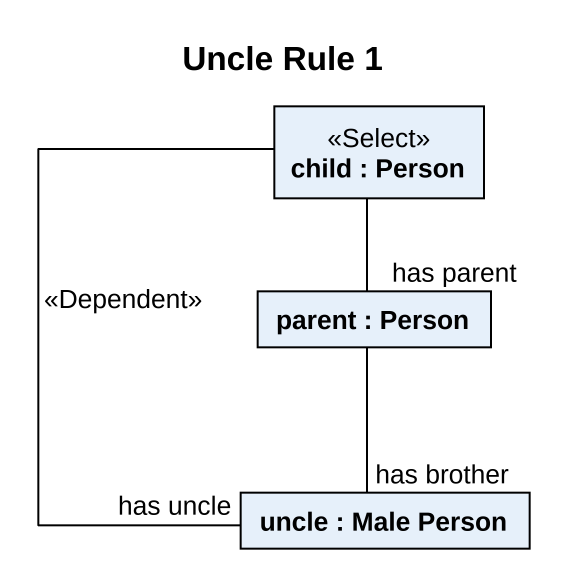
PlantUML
@startuml
title Uncle Rule 1
rectangle "child : Person" as child <<Select>>
rectangle "parent : Person" as parent
rectangle "uncle : Male Person" as uncle
parent "has parent" -up- child
uncle "has uncle" -up- child : <<Dependent>>
uncle "has brother" -up- parent
@enduml
